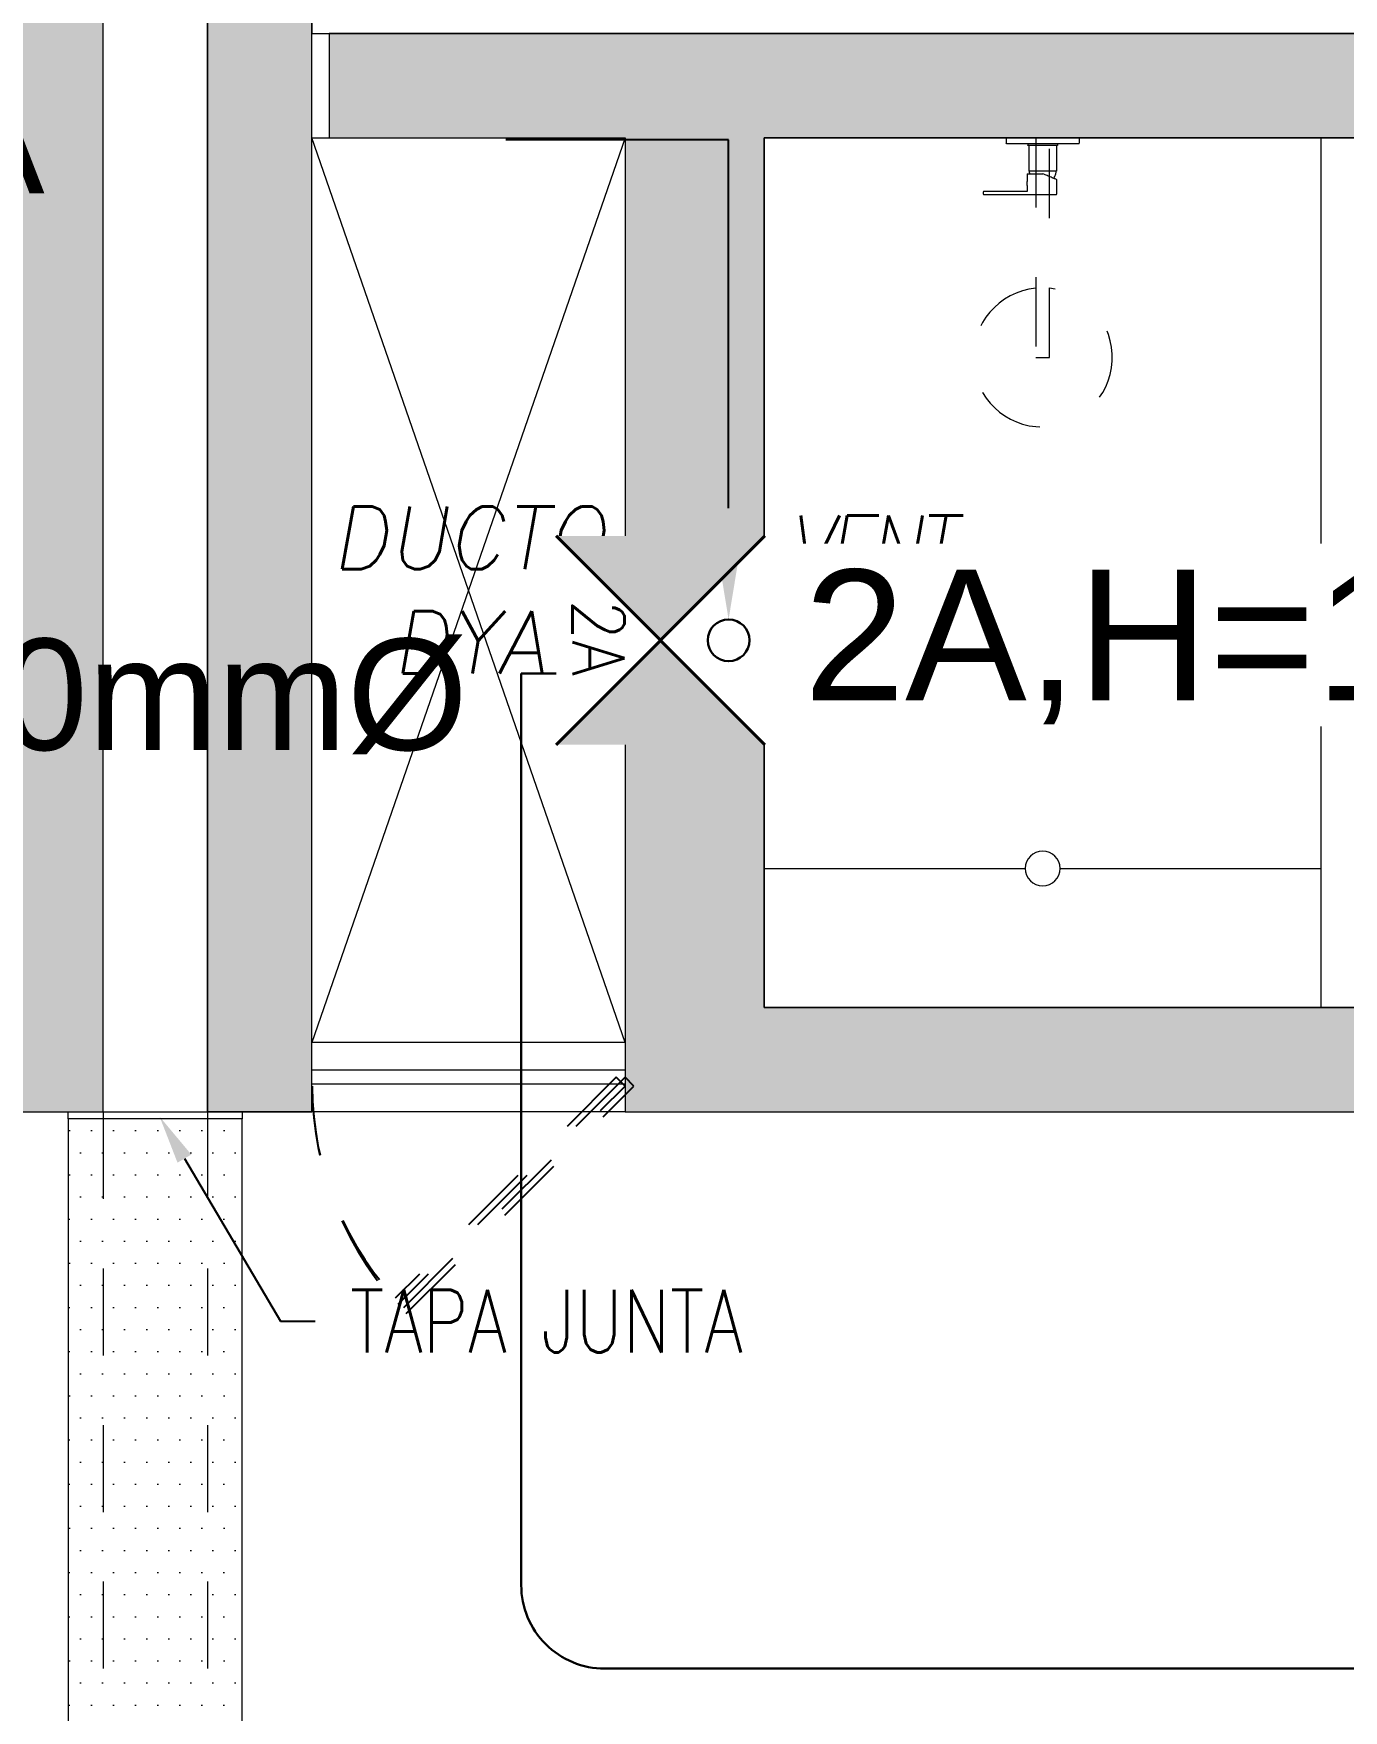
# Model space of a CAD drawing. Header units: millimetres. Extents: x -3 to 53, y -110 to 39.
# Drawn here: x 26.75 to 28.632, y -23.368 to -20.957 of the extents above; entities that cross this region are included whole.
import ezdxf
from ezdxf import colors
from ezdxf.entities.mleader import LeaderData, LeaderLine
from ezdxf.enums import TextEntityAlignment as Align
from ezdxf.math import Vec2, Vec3

# ---------------------------------------------------------------- set-up
doc = ezdxf.new("R2010")
doc.units = ezdxf.units.MM
doc.set_wipeout_variables(frame=1)
doc.linetypes.add('HIDDEN', pattern=[0.375, 0.25, -0.125])
doc.linetypes.add('HIDDEN2', pattern=[0.1875, 0.125, -0.0625])
doc.layers.get('DEFPOINTS').update_dxf_attribs({"color": 8})
for name, color, linetype in [('A-EST HATCH', 8, 'Continuous'), ('A-EST PLACAS', 8, 'Continuous'), ('A-EST VIGAS', 8, 'HIDDEN2'), ('A-HATCH', 8, 'Continuous'), ('A-LINEAS', 8, 'Continuous'), ('A-MOBILIARIO', 8, 'Continuous'), ('A-MURO BAJO', 8, 'Continuous'), ('A-PROYECCIONES', 8, 'HIDDEN2'), ('A-SANITARIOS', 8, 'Continuous'), ('A-TEXTO-INDICACIONES', 8, 'Continuous'), ('DLP_MOBILIARIO', 8, 'Continuous')]:
    doc.layers.add(name, color=color, linetype=linetype)
for name, color, linetype, lineweight in [('A-MUROS', 8, 'Continuous', 30), ('MQ.CAJA PASO TELECOMUNICACIONES', 94, 'Continuous', 40), ('MQ.CANALI DYA', 3, 'LINEAPERPEN', 30), ('MQ.CIRCUITO TOMACORRIENTE TECHO', 7, 'Continuous', 30), ('MQ.TEXTO GENERAL', 255, 'Continuous', 40)]:
    doc.layers.add(name, color=color, linetype=linetype, lineweight=lineweight)
doc.styles.add('MQTEXTO', font='romans.shx')
doc.styles.add('ROMANS', font='ROMANS.shx', dxfattribs={"oblique": 10})
doc.styles.get("Standard").update_dxf_attribs({"font": 'arial.ttf'})
doc.styles.add('TXT_COTAS', font='romans.shx', dxfattribs={"width": 0.8})
doc.linetypes.add('LINEAPERPEN', pattern='A,0.75,-0.2,["I",Standard,S=0.12,R=0.09,X=0,Y=-0.06],-0.25', length=1.2)

# ---------------------------------------------------------------- blocks, each defined once
blk = doc.blocks.new('EST.P10')
at = {"layer": 'A-EST HATCH', "lineweight": 0}
h = blk.add_hatch(color=8, dxfattribs=at)
h.dxf.hatch_style = 1
h.paths.add_polyline_path([(10.5, -2.74), (10.5, 3.325), (12.15, 3.325), (12.15, 3.525), (10.35, 3.525), (10.35, 2.65), (8.85, 2.65), (8.85, 3.15), (8.7, 3.15), (8.7, 2.45), (10.35, 2.45), (10.35, -2.74)])
h.paths.add_polyline_path([(31.6, 7.325), (30, 7.325), (30, 10.425), (31.2, 10.425), (31.2, 10.575), (29.85, 10.575), (29.85, 7.175), (31.6, 7.175)])
h.paths.add_polyline_path([(32.4, 10.575), (32.55, 10.575), (32.55, 7.175), (32.4, 7.175)])
h.paths.add_polyline_path([(37.9, 11.05), (38.2, 11.05), (38.2, 10.9), (38.05, 10.9), (38.05, 7.825), (37.9, 7.825)])
h.paths.add_polyline_path([(34.95, 10.425), (34.95, 7.325), (33.35, 7.325), (33.35, 7.175), (35.1, 7.175), (35.1, 10.575), (33.75, 10.575), (33.75, 10.425)])
h.paths.add_polyline_path([(44.2, 10.9), (44.8, 10.9), (44.8, 11.05), (44.05, 11.05), (44.05, 7.65), (45.2, 7.65), (45.2, 7.8), (44.2, 7.8)])
h.paths.add_polyline_path([(46, 11.05), (46, 7.65), (46.15, 7.65), (46.15, 11.05)])
h.paths.add_polyline_path([(46.95, 7.8), (48.55, 7.8), (48.55, 10.9), (47.35, 10.9), (47.35, 11.05), (48.7, 11.05), (48.7, 7.65), (46.95, 7.65)])
h.paths.add_polyline_path([(44.2, -2.65), (44.8, -2.65), (44.8, -2.8), (44.05, -2.8), (44.05, 0.6), (45.2, 0.6), (45.2, 0.45), (44.2, 0.45)])
h.paths.add_polyline_path([(46, -2.8), (46, 0.6), (46.15, 0.6), (46.15, -2.8)])
h.paths.add_polyline_path([(46.95, 0.45), (48.55, 0.45), (48.55, -2.65), (47.35, -2.65), (47.35, -2.8), (48.7, -2.8), (48.7, 0.6), (46.95, 0.6)])
h.paths.add_polyline_path([(41.35, -0.35), (41.2, -0.35), (41.2, -2.65), (41.05, -2.65), (41.05, -2.8), (41.35, -2.8)])
h.paths.add_polyline_path([(31.6, 0.925), (30, 0.925), (30, -2.175), (31.2, -2.175), (31.2, -2.325), (29.85, -2.325), (29.85, 1.075), (31.6, 1.075)])
h.paths.add_polyline_path([(32.4, -2.325), (32.55, -2.325), (32.55, 1.075), (32.4, 1.075)])
h.paths.add_polyline_path([(37.9, -2.8), (38.2, -2.8), (38.2, -2.65), (38.05, -2.65), (38.05, 0.425), (37.9, 0.425)])
h.paths.add_polyline_path([(34.95, -2.175), (34.95, 0.925), (33.35, 0.925), (33.35, 1.075), (35.1, 1.075), (35.1, -2.325), (33.75, -2.325), (33.75, -2.175)])
h.paths.add_polyline_path([(18.45, 7.325), (20.05, 7.325), (20.05, 10.425), (18.85, 10.425), (18.85, 10.575), (20.2, 10.575), (20.2, 7.175), (18.45, 7.175)])
h.paths.add_polyline_path([(17.65, 10.575), (17.5, 10.575), (17.5, 7.175), (17.65, 7.175)])
h.paths.add_polyline_path([(11.85, 11.05), (11.85, 10.9), (12, 10.9), (12, 7.825), (12.15, 7.825), (12.15, 11.05)])
h.paths.add_polyline_path([(22.45, 4.725), (13.05, 4.725), (13.05, 4.875), (16.6, 4.875), (16.6, 6.275), (16.8, 6.275), (16.8, 4.875), (19.7, 4.875), (19.7, 6.275), (19.85, 6.275), (19.85, 4.875), (22.25, 4.875), (22.25, 6.125), (20.6, 6.125), (20.6, 6.275), (22.875, 6.275), (22.875, 6.125), (22.45, 6.125)])
h.paths.add_polyline_path([(15.1, 10.425), (15.1, 7.325), (16.7, 7.325), (16.7, 7.175), (14.95, 7.175), (14.95, 10.575), (16.3, 10.575), (16.3, 10.425)])
h.paths.add_polyline_path([(10.35, 5.8), (8.7, 5.8), (8.7, 5.1), (8.85, 5.1), (8.85, 5.6), (10.35, 5.6), (10.35, 4.725), (12.15, 4.725), (12.15, 4.925), (10.5, 4.925), (10.5, 10.99), (10.35, 10.99)])
h.paths.add_polyline_path([(5.85, 10.9), (5.25, 10.9), (5.25, 11.05), (6, 11.05), (6, 7.65), (4.85, 7.65), (4.85, 7.8), (5.85, 7.8)])
h.paths.add_polyline_path([(4.05, 11.05), (4.05, 7.65), (3.9, 7.65), (3.9, 11.05)])
h.paths.add_polyline_path([(3.1, 7.8), (1.5, 7.8), (1.5, 10.9), (2.7, 10.9), (2.7, 11.05), (1.35, 11.05), (1.35, 7.65), (3.1, 7.65)])
h.paths.add_polyline_path([(4.05, -2.8), (4.05, 0.6), (3.9, 0.6), (3.9, -2.8)])
h.paths.add_polyline_path([(3.1, 0.45), (1.5, 0.45), (1.5, -2.65), (2.7, -2.65), (2.7, -2.8), (1.35, -2.8), (1.35, 0.6), (3.1, 0.6)])
h.paths.add_polyline_path([(8.7, -0.35), (8.85, -0.35), (8.85, -2.65), (9, -2.65), (9, -2.8), (8.7, -2.8)])
h.paths.add_polyline_path([(18.45, 0.925), (20.05, 0.925), (20.05, -2.175), (18.85, -2.175), (18.85, -2.325), (20.2, -2.325), (20.2, 1.075), (18.45, 1.075)])
h.paths.add_polyline_path([(17.65, -2.325), (17.5, -2.325), (17.5, 1.075), (17.65, 1.075)])
h.paths.add_polyline_path([(12.15, -2.8), (11.85, -2.8), (11.85, -2.65), (12, -2.65), (12, 0.425), (12.15, 0.425)])
h.paths.add_polyline_path([(15.1, -2.175), (15.1, 0.925), (16.7, 0.925), (16.7, 1.075), (14.95, 1.075), (14.95, -2.325), (16.3, -2.325), (16.3, -2.175)])
h.paths.add_polyline_path([(39.7, 3.525), (37.9, 3.525), (37.9, 3.375), (39.55, 3.375), (39.55, -2.74), (39.7, -2.74), (39.7, 2.5), (41.35, 2.5), (41.35, 3.15), (41.2, 3.15), (41.2, 2.65), (39.7, 2.65)])
h.paths.add_polyline_path([(6, -2.8), (6, 0.6), (4.85, 0.6), (4.85, 0.45), (5.85, 0.45), (5.85, -2.65), (5.25, -2.65), (5.25, -2.8)])
h.paths.add_polyline_path([(3.0968, 5.55), (2.95, 5.55), (2.95, 6.75), (5.1, 6.75), (5.1, 6.6), (4.65, 6.6), (4.65, 5), (4.45, 5), (4.45, 6.6), (3.1, 6.6), (3.1, 5.55)], flags=17)
h.paths.add_polyline_path([(3.0968, 2.7), (2.95, 2.7), (2.95, 1.5), (5.1, 1.5), (5.1, 1.65), (4.65, 1.65), (4.65, 3.25), (4.45, 3.25), (4.45, 1.65), (3.1, 1.65), (3.1, 2.7)], flags=17)
h.paths.add_polyline_path([(8.8501, 4.2), (6, 4.2), (6, 6.75), (5.85, 6.75), (5.85, 4.2), (3.1, 4.2), (3.1, 4.8), (2.95, 4.8), (2.95, 4.2), (0.15, 4.2), (0.15, 8.25), (0, 8.25), (0, 0), (0.15, 0), (0.15, 4.05), (2.95, 4.05), (2.95, 3.45), (3.1, 3.45), (3.1, 4.05), (5.85, 4.05), (5.85, 1.5), (6, 1.5), (6, 4.05), (8.8501, 4.05)])
h.paths.add_polyline_path([(8.7, 11.05), (8.7, 8.6), (8.85, 8.6), (8.85, 10.9), (9, 10.9), (9, 11.05)])
h.paths.add_polyline_path([(22.9, 4.725), (25, 4.725), (25, 4.875), (23.05, 4.875), (23.05, 8.575), (25, 8.575), (25, 8.725), (23.05, 8.725), (23.05, 10.575), (22.2, 10.575), (22.2, 10.425), (22.9, 10.425)])
h.paths.add_polyline_path([(39.7, 10.99), (39.7, 5.75), (41.35, 5.75), (41.35, 5.1), (41.2, 5.1), (41.2, 5.6), (39.7, 5.6), (39.7, 4.725), (37.9, 4.725), (37.9, 4.875), (39.55, 4.875), (39.55, 10.99)])
h.paths.add_polyline_path([(47.1, 4.2), (49.9, 4.2), (49.9, 8.25), (50.05, 8.25), (50.05, 0), (49.9, 0), (49.9, 4.05), (47.1, 4.05), (47.1, 3.45), (46.95, 3.45), (46.95, 4.05), (44.2, 4.05), (44.2, 1.5), (44.05, 1.5), (44.05, 4.05), (41.1999, 4.05), (41.1999, 4.2), (44.05, 4.2), (44.05, 6.75), (44.2, 6.75), (44.2, 4.2), (46.95, 4.2), (46.95, 4.8), (47.1, 4.8)])
h.paths.add_polyline_path([(41.35, 11.05), (41.05, 11.05), (41.05, 10.9), (41.2, 10.9), (41.2, 8.6), (41.35, 8.6)])
h.paths.add_polyline_path([(46.9532, 5.55), (47.1, 5.55), (47.1, 6.75), (44.95, 6.75), (44.95, 6.6), (45.4, 6.6), (45.4, 5), (45.6, 5), (45.6, 6.6), (46.95, 6.6), (46.95, 5.55)], flags=17)
h.paths.add_polyline_path([(46.9532, 2.7), (47.1, 2.7), (47.1, 1.5), (44.95, 1.5), (44.95, 1.65), (45.4, 1.65), (45.4, 3.25), (45.6, 3.25), (45.6, 1.65), (46.95, 1.65), (46.95, 2.7)], flags=17)
h.paths.add_polyline_path([(26.7, 4.725), (26.85, 4.725), (26.85, 8.725), (26.7, 8.725)])
h.paths.add_polyline_path([(27.15, 10.425), (27.85, 10.425), (27.85, 10.575), (27, 10.575), (27, 4.725), (27.15, 4.725)])
h.paths.add_polyline_path([(27.6, 6.125), (27.6, 4.725), (37, 4.725), (37, 4.875), (33.45, 4.875), (33.45, 6.275), (33.25, 6.275), (33.25, 4.875), (30.35, 4.875), (30.35, 6.275), (30.2, 6.275), (30.2, 4.875), (27.8, 4.875), (27.8, 6.125), (29.45, 6.125), (29.45, 6.275), (27.175, 6.275), (27.175, 6.125)])
h.paths.add_polyline_path([(21.05, 1.975), (21.05, 2.125), (22.85, 2.125), (22.85, 3.375), (20.3, 3.375), (20.3, 1.975), (20.15, 1.975), (20.15, 3.375), (16.8, 3.375), (16.8, 1.975), (16.6, 1.975), (16.6, 3.375), (13.05, 3.375), (13.05, 3.525), (23.05, 3.525), (23.05, 1.975)])
h.paths.add_polyline_path([(23.05, 1.95), (23.05, -1.775), (26.7, -1.775), (26.7, 0.875), (24.35, 0.875), (24.35, 1.425), (24.05, 1.425), (24.05, 1.575), (24.5, 1.575), (24.5, 1.025), (26.7, 1.025), (26.7, 3.375), (24.05, 3.375), (24.05, 3.525), (26.85, 3.525), (26.85, -1.925), (23.05, -1.925), (23.05, -2.325), (22.2, -2.325), (22.2, -2.175), (22.9, -2.175), (22.9, 1.95)])
h.paths.add_polyline_path([(29, 1.975), (29, 2.125), (27.2, 2.125), (27.2, 3.375), (29.75, 3.375), (29.75, 1.975), (29.9, 1.975), (29.9, 3.375), (33.25, 3.375), (33.25, 1.975), (33.45, 1.975), (33.45, 3.375), (37, 3.375), (37, 3.525), (27, 3.525), (27, 1.975)])
h.paths.add_polyline_path([(27, 1.95), (27, -2.325), (27.85, -2.325), (27.85, -2.175), (27.15, -2.175), (27.15, 1.95)])
at = {"layer": 'A-EST PLACAS', "color": 8, "lineweight": 0}
for points in [[(27.15, 10.425), (27.85, 10.425), (27.85, 10.575), (27, 10.575), (27, 4.725), (27.15, 4.725)], [(26.7, 4.725), (26.85, 4.725), (26.85, 8.725), (26.7, 8.725)], [(27.6, 6.125), (27.6, 4.725), (37, 4.725), (37, 4.875), (33.45, 4.875), (33.45, 6.275), (33.25, 6.275), (33.25, 4.875), (30.35, 4.875), (30.35, 6.275), (30.2, 6.275), (30.2, 4.875), (27.8, 4.875), (27.8, 6.125), (29.45, 6.125), (29.45, 6.275), (27.175, 6.275), (27.175, 6.125)]]:
    blk.add_lwpolyline(points, close=True, dxfattribs=at)
at = {"layer": 'A-EST VIGAS', "color": 8, "lineweight": 0}
for p, q in [((26.85, 4.725), (26.85, 3.525)), ((27, 4.725), (27, 3.525))]:
    blk.add_line(p, q, dxfattribs=at)
blk = doc.blocks.new('N.01')
at = {"layer": 'A-HATCH', "lineweight": 0}
h = blk.add_hatch(dxfattribs=at)
h.set_pattern_fill('DOTS', color=8, scale=0.02)
h.set_pattern_definition([(0, (74.125015, 7.025), (0.015875, 0.03175), [0, -0.03175])])
h.paths.add_polyline_path([(4, 5.835), (4.25, 5.835), (4.25, 7.015), (4, 7.015)])
at = {"color": 8, "lineweight": 0, "elevation": 0}
for points in [[(4, 7.025), (4.25, 7.025), (4.25, 7.015), (4, 7.015)], [(4, 5.835), (4.25, 5.835), (4.25, 7.015), (4, 7.015)]]:
    blk.add_lwpolyline(points, close=True, dxfattribs=at)
at = {"layer": 'A-MUROS', "color": 8, "lineweight": 0}
for p, q in [((4.2, 7.025, 0), (4.2, 12.875, 0)), ((4.35, 7.025, 0), (4.2, 7.025, 0))]:
    blk.add_line(p, q, dxfattribs=at)
at = {"layer": 'A-MUROS', "color": 8, "lineweight": 0, "elevation": 0}
blk.add_lwpolyline([(3.9, 7.025), (4.05, 7.025), (4.05, 11.025), (3.9, 11.025)], close=True, dxfattribs=at)
blk = doc.blocks.new('ducha marsano')
at = {"color": 8, "linetype": 'HIDDEN2', "lineweight": 0, "ltscale": 0.5, "extrusion": (-4.9425e-10, -7.91123e-10, -1)}
for p, q in [((-0.01, 0), (0.01, 0)), ((0.01, 0), (0.01, -0.3155)), ((-0.01, -0.3155), (-0.01, 0)), ((-0.0205, -0.08), (-0.0205, -0.0601)), ((-0.0155, -0.058), (-0.0157, -0.058)), ((0.0225, -0.0515), (-0.0001, -0.0515)), ((0.0225, -0.0515), (0.0225, -0.0627)), ((0.0225, -0.0682), (0.0225, -0.077)), ((0.021, -0.0815), (-0.019, -0.0815)), ((0.025, -0.0815), (0.021, -0.0815)), ((0.0225, -0.077), (0.025, -0.077)), ((0.025, -0.077), (0.0771, -0.077)), ((0.0771, -0.0815), (0.025, -0.0815)), ((0.0771, -0.077), (0.0816, -0.077)), ((0.0816, -0.0815), (0.0771, -0.0815)), ((0.0816, -0.077), (0.082, -0.077)), ((0.082, -0.0815), (0.0816, -0.0815)), ((0.082, -0.077), (0.084, -0.077)), ((0.084, -0.0815), (0.082, -0.0815)), ((0.0855, -0.0785), (0.0855, -0.08)), ((0.01, -0.3155), (-0.01, -0.3155))]:
    blk.add_line(p, q, dxfattribs=at)
for centre, radius, start, end in [((-0.0004, -0.0462), 0.02, 323.9581, 354.9298), ((0.0004, -0.0462), 0.02, 185.0702, 195.2705), ((0.019, -0.08), 0.0015, 270, 360), ((-0.084, -0.0785), 0.0015, 90, 180), ((-0.084, -0.08), 0.0015, 180, 270), ((0, -0.3155), 0.1, 95.7392, 84.2608)]:
    blk.add_arc(centre, radius, start, end, dxfattribs=at)
at = {"color": 8, "linetype": 'HIDDEN2', "lineweight": 0, "ltscale": 0.5, "extrusion": (-4.94252e-10, -7.91124e-10, -1)}
blk.add_ellipse((0, -0.0515), major_axis=(-0.0225, -0.0095), ratio=0.001448, start_param=0.425436, end_param=1.567366, dxfattribs=at)
at = {"color": 8, "linetype": 'HIDDEN2', "lineweight": 0, "ltscale": 0.5}
for points, degree in [([(-0.0305, 0), (0, 0), (0.0305, 0)], 2), ([(0.0305, 0), (0.0415, 0), (0.0525, 0)], 2), ([(0.0525, 0), (0.0525, -0.0038), (0.0525, -0.0075)], 2), ([(-0.0525, 0), (-0.0525, -0.0038), (-0.0525, -0.0075)], 2), ([(-0.0525, 0), (-0.0415, 0), (-0.0305, 0)], 2), ([(-0.0525, -0.0075), (-0.0525, -0.0075), (-0.0525, -0.0075)], 2), ([(0.0305, -0.008), (0, -0.008), (-0.0305, -0.008)], 2), ([(-0.0215, -0.008), (-0.0215, -0.0093), (-0.0215, -0.0105)], 2), ([(-0.021, -0.011), (-0.007, -0.011), (0.007, -0.011), (0.021, -0.011)], 3), ([(-0.02, -0.011), (-0.02, -0.0294), (-0.02, -0.0477)], 2), ([(0.02, -0.011), (0.02, -0.0294), (0.02, -0.0477)], 2), ([(0.0215, -0.008), (0.0215, -0.0093), (0.0215, -0.0105)], 2), ([(-0.0197, -0.048), (0, -0.048), (0.0197, -0.048)], 2)]:
    blk.add_open_spline(points, degree=degree, dxfattribs=at)
for points, weights in [([(-0.0525, -0.0075), (-0.0525, -0.0075), (-0.0525, -0.0075)], [1, 0.990847086912, 0.982266230892]), ([(-0.052, -0.008), (-0.0525, -0.008), (-0.0525, -0.0075)], [1, 0.707106781193, 1]), ([(-0.0215, -0.0105), (-0.0215, -0.011), (-0.021, -0.011)], [1, 0.70710678154, 1]), ([(0.0211, -0.011), (0.0211, -0.011), (0.021, -0.011)], [1, 0.992411795776, 1]), ([(0.052, -0.008), (0.0521, -0.008), (0.0521, -0.008)], [1, 0.992411795771, 1]), ([(-0.02, -0.0477), (-0.02, -0.048), (-0.0197, -0.048)], [1, 0.707106780138, 1]), ([(0.02, -0.0477), (0.02, -0.048), (0.0197, -0.048)], [1, 0.707106779703, 1])]:
    blk.add_rational_spline(points, weights, degree=2, dxfattribs=at)
for points, knots in [([(-0.0305, -0.008), (-0.0332, -0.008), (-0.0374, -0.008), (-0.0424, -0.008), (-0.0458, -0.008), (-0.0486, -0.008), (-0.0512, -0.008), (-0.052, -0.008), (-0.052, -0.008)], [0, 0, 0, 0, 8.104572, 12.495263, 16.885954, 21.276645, 25.667336, 33.771908, 33.771908, 33.771908, 33.771908]), ([(0.052, -0.008), (0.052, -0.008), (0.0512, -0.008), (0.0486, -0.008), (0.0458, -0.008), (0.0424, -0.008), (0.0374, -0.008), (0.0332, -0.008), (0.0305, -0.008)], [0, 0, 0, 0, 8.104572, 12.495263, 16.885954, 21.276645, 25.667336, 33.771908, 33.771908, 33.771908, 33.771908]), ([(0.0225, -0.0682), (0.0225, -0.0682), (0.0225, -0.0682), (0.0225, -0.0679), (0.0224, -0.0677), (0.0224, -0.0672), (0.0224, -0.0669), (0.0223, -0.0662), (0.0223, -0.0658), (0.0223, -0.0652), (0.0223, -0.0648), (0.0224, -0.0641), (0.0224, -0.0638), (0.0224, -0.0633), (0.0225, -0.0631), (0.0225, -0.0628), (0.0225, -0.0627), (0.0225, -0.0627)], [0.4148436, 0.4148436, 0.4148436, 0.4148436, 0.5185541, 0.5185541, 0.6222645, 0.6222645, 0.7259759, 0.7259759, 0.8296873, 0.8296873, 0.9333987, 0.9333987, 1.03711, 1.03711, 1.1408205, 1.1408205, 1.2445309, 1.2445309, 1.2445309, 1.2445309])]:
    blk.add_open_spline(points, degree=3, knots=knots, dxfattribs=at)
for points, weights, degree, knots in [([(0.0211, -0.011), (0.0211, -0.011), (0.0211, -0.011), (0.0211, -0.011), (0.0214, -0.0109), (0.0215, -0.0107), (0.0215, -0.0105)], [0.918641037743, 0.918640949346, 0.918640860949, 0.918640772552, 0.789223156395, 0.789223156395, 0.918640772552], 3, [0.1238988, 0.1238988, 0.1238988, 0.1238988, 0.1238993, 0.1238993, 0.1238993, 0.78603, 0.78603, 0.78603, 0.78603]), ([(0.0521, -0.008), (0.0521, -0.008), (0.0521, -0.008), (0.0525, -0.0079), (0.0525, -0.0075)], [0.918641037749, 0.918640905153, 0.918640772558, 0.724517853988, 0.918640772558], 2, [0.1238988, 0.1238988, 0.1238988, 0.1238993, 0.1238993, 0.7860311, 0.7860311, 0.7860311])]:
    blk.add_rational_spline(points, weights, degree=degree, knots=knots, dxfattribs=at)
blk = doc.blocks.new('*U62')
at = {"linetype": 'HIDDEN', "ltscale": 0.2}
for p, q in [((0.3271, 0.3271), (0, 0)), ((0.0127, -0.0127), (0.3392, 0.3138)), ((0, 0), (0.0127, -0.0127))]:
    blk.add_line(p, q, dxfattribs=at)
blk.add_arc((0, 0), 0.4623, 0, 45, dxfattribs=at)
blk = doc.blocks.new('DPTO 75_D1')
at = {"layer": 'A-LINEAS', "color": 8, "lineweight": 0}
for p, q in [((10.3, 1.4), (10.75, 0.1, 0)), ((10.3, 0.1), (10.75, 1.4)), ((9.675, 0.35), (9.3, 0.35)), ((10.1, 0.35), (9.725, 0.35))]:
    blk.add_line(p, q, dxfattribs=at)
blk.add_circle((9.7, 0.35), 0.025, dxfattribs=at)
at = {"layer": 'A-MURO BAJO', "color": 8, "lineweight": 0}
for p, q in [((9.3, 0.15), (9.3, 1.4)), ((10.3, 0.1), (10.75, 0.1)), ((10.3, 0), (10.75, 0))]:
    blk.add_line(p, q, dxfattribs=at)
at = {"layer": 'A-MUROS', "color": 8, "lineweight": 0}
for p, q in [((8.45, 1.4), (10.1, 1.4)), ((10.1, 1.4), (10.1, 0.15)), ((10.75, 1.4), (10.3, 1.4)), ((10.3, 1.4), (10.3, 0)), ((10.75, 0), (10.75, 1.4)), ((10.1, 0.15), (7.7, 0.15)), ((10.3, 0), (0.9, 0))]:
    blk.add_line(p, q, dxfattribs=at)
at = {"layer": 'DLP_MOBILIARIO', "color": 8, "lineweight": 0}
for p, q in [((10.3, 0.06), (10.75, 0.06, 0)), ((10.3, 0.04), (10.75, 0.04, 0))]:
    blk.add_line(p, q, dxfattribs=at)
at = {"layer": 'A-PROYECCIONES', "color": 8, "lineweight": 0, "ltscale": 0.25, "xscale": -1, "rotation": 180}
blk.add_blockref('*U62', (10.2873, 0.0373, 0), dxfattribs=at)
at = {"layer": 'A-SANITARIOS', "color": 8, "lineweight": 0, "extrusion": (-4.9425e-10, -7.91123e-10, -1), "xscale": -0.9999999999999932, "rotation": 359.9999992996426}
blk.add_blockref('ducha marsano', (-9.7, 1.4, 0), dxfattribs=at)
blk = doc.blocks.new('TEXTO DUCTOS PT')
at = {"layer": 'A-TEXTO-INDICACIONES', "insert": (26.025, -5.575), "char_height": 0.09, "width": 0.4157, "attachment_point": 5, "style": 'ROMANS'}
blk.add_mtext('\\pxsm1,t16;DUCTO DYA', dxfattribs=at)
blk = doc.blocks.new('*U116')
at = {"linetype": 'HIDDEN', "ltscale": 0.2}
for p, q in [((0.3181, 0.3181), (0, 0)), ((0.0127, -0.0127), (0.3302, 0.3048)), ((0, 0), (0.0127, -0.0127))]:
    blk.add_line(p, q, dxfattribs=at)
blk.add_arc((0, 0), 0.4495, 0, 45, dxfattribs=at)
blk = doc.blocks.new('pisos superiores')
at = {"layer": 'A-LINEAS', "color": 8, "lineweight": 0}
for p, q in [((0.65, -4.45, 0), (0.2, -5.75, 0)), ((0.65, -5.75, 0), (0.2, -4.45, 0))]:
    blk.add_line(p, q, dxfattribs=at)
at = {"layer": 'A-MOBILIARIO', "color": 8, "lineweight": 0}
for p, q in [((0.65, -5.79, 0), (0.2, -5.79, 0)), ((0.65, -5.81, 0), (0.2, -5.81, 0))]:
    blk.add_line(p, q, dxfattribs=at)
at = {"layer": 'A-MURO BAJO', "color": 8, "lineweight": 0}
for p, q in [((0.65, -5.75, 0), (0.2, -5.75, 0)), ((0.65, -5.85, 0), (0.2, -5.85, 0))]:
    blk.add_line(p, q, dxfattribs=at)
at = {"layer": 'A-MUROS', "color": 8, "lineweight": 0}
blk.add_lwpolyline([(0.2, -5.85), (0.05, -5.85), (0.05, 0), (0.9, 0), (0.9, -0.15), (0.2, -0.15), (0.2, -4.3), (2.5, -4.3)], dxfattribs=at)
at = {"layer": 'A-MUROS', "color": 8, "lineweight": 0, "elevation": 0}
blk.add_lwpolyline([(0.2, -5.85), (0.2, -4.45), (0.65, -4.45), (0.65, -5.85), (0.7, -5.85)], dxfattribs=at)
at = {"layer": 'A-PROYECCIONES', "color": 8, "lineweight": 0, "ltscale": 0.25, "rotation": 180}
blk.add_blockref('*U116', (0.65, -5.8127, 0), dxfattribs=at)
blk = doc.blocks.new('C.C.(2A) 250x250x125 1 EN 75')
blk.add_wipeout([(0, 0.3), (0.3, 0.3), (0.3, 0), (0, 0)]).dxf.layer = 'MQ.CAJA PASO TELECOMUNICACIONES'
at = {"layer": 'MQ.CAJA PASO TELECOMUNICACIONES'}
h = blk.add_hatch(color=256, dxfattribs=at)
h.dxf.hatch_style = 1
h.paths.add_polyline_path([(0, 0), (0.15, 0.15), (0, 0.3)])
h.paths.add_polyline_path([(0.15, 0.15), (0.3, 0), (0.3, 0.3)])
for p, q in [((0.3, 0.3), (0, 0)), ((0, 0.3), (0.3, 0))]:
    blk.add_line(p, q, dxfattribs=at)
at = {"layer": 'DEFPOINTS', "style": 'MQTEXTO', "width": 0.9}
blk.add_text('2A', height=0.075, dxfattribs=at).set_placement((0.0917, 0.0608), align=Align.MIDDLE_LEFT)
blk = doc.blocks.new('TEXTO NOTAS P10')
at = {"layer": 'A-TEXTO-INDICACIONES', "insert": (26.6161, -5.5876), "char_height": 0.09, "width": 0.4157, "attachment_point": 5, "style": 'ROMANS'}
blk.add_mtext('\\pxsm1,qc,t16;{\\W0.9;\\T0.9;VENT. MEC.}', dxfattribs=at)
at = {"layer": 'A-TEXTO-INDICACIONES'}
ml = blk.add_multileader_mtext('Standard', dxfattribs=at)
ml.set_content('\\pxsm1,t16;TAPA JUNTA ', color=256, style='TXT_COTAS')
ml.set_leader_properties(color=7)
ml.build(insert=Vec2(0, 0))
ml.multileader.update_dxf_attribs({"dogleg_length": 0.05, "arrow_head_size": 0.07})
ctx = ml.context
ctx.base_point, ctx.char_height, ctx.arrow_head_size, ctx.landing_gap_size, ctx.plane_origin = Vec3(25.8048, -6.6256), 0.09, 0.07, 0.05, Vec3(25.4465, -6.5113)
notes = []
notes.append((ctx, [(0, (1, 1, 0), (25.7548, -6.6256), (1, 0), 0.05, [(0, [(25.5812, -6.3317)], 0, [])])]))
ctx.mtext.insert, ctx.mtext.width, ctx.mtext.defined_height, ctx.mtext.flow_direction = Vec3(25.8548, -6.5806), 0.539448, 0.5146, 5
for ctx, leaders in notes:
    for number, flags, end, landing, length, lines in leaders:
        leader = LeaderData()
        leader.index, (leader.has_last_leader_line, leader.has_dogleg_vector, leader.attachment_direction) = number, flags
        leader.last_leader_point, leader.dogleg_vector, leader.dogleg_length = Vec3(end), Vec3(landing), length
        for number, points, colour, breaks in lines:
            line = LeaderLine()
            line.index, line.vertices, line.color, line.breaks = number, Vec3.list(points), colors.encode_raw_color(colour), breaks
            leader.lines.append(line)
        ctx.leaders.append(leader)
blk = doc.blocks.new('arq.')
at = {"layer": 'A-EST PLACAS', "color": 8}
blk.add_blockref('EST.P10', (101.2127, -25.3388), dxfattribs=at)
at = {"color": 8}
blk.add_blockref('N.01', (124.0127, -27.6388, 0), dxfattribs=at)
at = {"color": 8, "xscale": -1}
blk.add_blockref('DPTO 75_D1', (139.1127, -20.6138), dxfattribs=at)
at = {"layer": 'A-MURO BAJO', "color": 8}
blk.add_blockref('pisos superiores', (128.1627, -14.7638), dxfattribs=at)
at = {"layer": 'A-TEXTO-INDICACIONES', "color": 8}
blk.add_blockref('TEXTO NOTAS P10', (102.5627, -14.2888), dxfattribs=at)
at = {"layer": 'A-TEXTO-INDICACIONES', "color": 8, "lineweight": 0}
blk.add_blockref('TEXTO DUCTOS PT', (102.5627, -14.2888), dxfattribs=at)

msp = doc.modelspace()

# ---------------------------------------------------------------- block references
at = {"color": 7}
msp.add_blockref('arq.', (-101.2125, -1.8936), dxfattribs=at)

# ---------------------------------------------------------------- next in the draw order: linework, layer by layer
at = {"layer": 'MQ.CANALI DYA', "elevation": 0}
msp.add_lwpolyline([(27.451, -21.877), (27.451, -23.1874, 0.414214), (27.571, -23.3074), (31.6851, -23.3074, 0.414214), (31.8051, -23.1874), (31.8051, -23.1074)], format="xyb", dxfattribs=at)

# ---------------------------------------------------------------- next in the draw order: block references
at = {"layer": 'MQ.CAJA PASO TELECOMUNICACIONES', "rotation": 270.0001073192087}
msp.add_blockref('C.C.(2A) 250x250x125 1 EN 75', (27.5012, -21.6795, 0), dxfattribs=at)

# ---------------------------------------------------------------- next in the draw order: texts
at = {"layer": 'MQ.TEXTO GENERAL', "color": 7, "insert": (27.8569, -21.7281, 0.0119), "char_height": 0.1875, "attachment_point": 1, "bg_fill": 3, "box_fill_scale": 1.2, "bg_fill_color": 256, "bg_fill_transparency": 0}
msp.add_mtext_dynamic_manual_height_columns('\\pxql;2A,H=1.80m', width=1.469148, gutter_width=12.5, heights=[0], dxfattribs=at)

# ---------------------------------------------------------------- next in the draw order: leaders
at = {"layer": 'MQ.TEXTO GENERAL', "color": 7}
ml = msp.add_multileader_mtext('Standard', dxfattribs=at)
ml.set_content('LLEGA Y SUBE:\\PPVC-40mmØ', color=7)
ml.set_leader_properties()
ml.build(insert=Vec2(0, 0))
ml.multileader.update_dxf_attribs({"arrow_head_size": 0.16, "scale": 0.04})
ctx = ml.context
ctx.base_point, ctx.scale, ctx.char_height, ctx.arrow_head_size, ctx.landing_gap_size, ctx.plane_origin = Vec3(25.9656, -21.1102, 0), 0.04, 0.16, 0.16, 0.08, Vec3(27.7489, -21.7995, 0)
notes = []
notes.append((ctx, [(0, (1, 1, 0), (27.7489, -21.1102, 0), (-1, 0), 0.32, [(0, [(27.7489, -21.7995, 0)], 0, [])])]))
ctx.mtext.insert, ctx.mtext.width, ctx.mtext.flow_direction = Vec3(26.0456, -21.027, 0), 1.147405, 5
ctx.mtext.has_bg_fill, ctx.mtext.bg_color, ctx.mtext.bg_scale_factor, ctx.mtext.bg_transparency, ctx.mtext.use_window_bg_color = 1, -1027028792, 1.5, 0, 1
for ctx, leaders in notes:
    for number, flags, end, landing, length, lines in leaders:
        leader = LeaderData()
        leader.index, (leader.has_last_leader_line, leader.has_dogleg_vector, leader.attachment_direction) = number, flags
        leader.last_leader_point, leader.dogleg_vector, leader.dogleg_length = Vec3(end), Vec3(landing), length
        for number, points, colour, breaks in lines:
            line = LeaderLine()
            line.index, line.vertices, line.color, line.breaks = number, Vec3.list(points), colors.encode_raw_color(colour), breaks
            leader.lines.append(line)
        ctx.leaders.append(leader)

# ---------------------------------------------------------------- next in the draw order: linework, layer by layer
at = {"layer": 'MQ.CANALI DYA', "elevation": 0}
msp.add_lwpolyline([(27.451, -21.877), (27.5012, -21.877)], dxfattribs=at)
at = {"layer": 'MQ.CIRCUITO TOMACORRIENTE TECHO', "ltscale": 0.3}
msp.add_circle((27.7489, -21.8295, 0), 0.03, dxfattribs=at)

doc.saveas('drawing.dxf')
